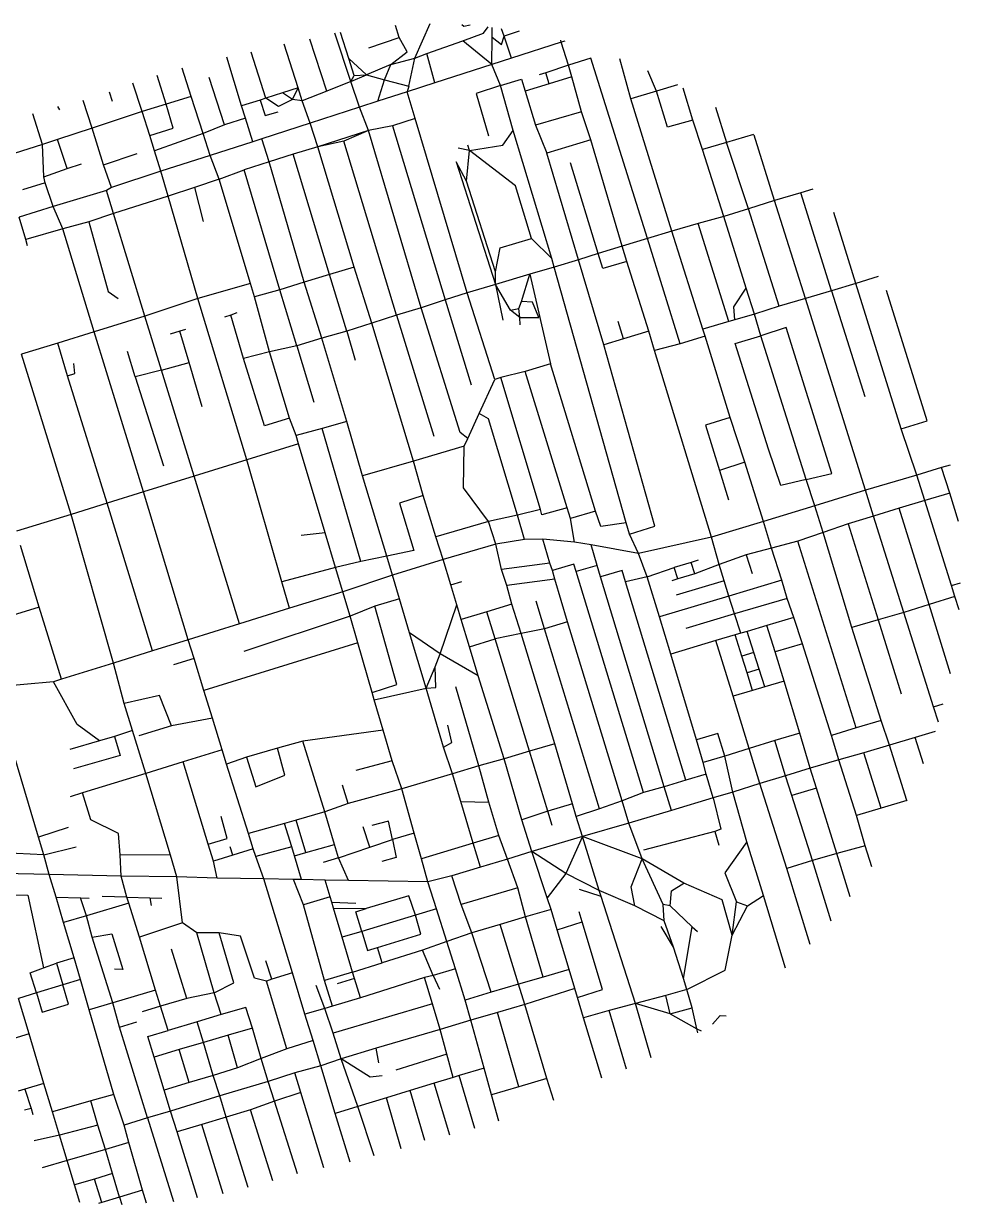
# Model space of a CAD drawing. Header units: metres. Extents: x 625672 to 628382, y 4833517 to 4835790.
# Drawn here: x 626578 to 628382, y 4833517 to 4835790 of the extents above; entities that cross this region are included whole.
import ezdxf

# ---------------------------------------------------------------- set-up
doc = ezdxf.new("R2010")
doc.units = ezdxf.units.M

msp = doc.modelspace()

# ---------------------------------------------------------------- linework, layer by layer
at = {"layer": 'ROADS'}
for points in [[(627331.5, 4835723.2), (627360.8, 4835789.7)], [(627208.4, 4835678.4), (627177.1, 4835771.1)], [(627204, 4835722.7), (627188, 4835772.7)], [(627301.4, 4835763), (627294, 4835786)], [(627437.7, 4835786.4), (627425.5, 4835784.2), (627422, 4835787.1)], [(627423.5, 4835756.3), (627463.7, 4835771.2), (627472.7, 4835783.5)], [(627480.3, 4835763.5), (627480.2, 4835782.5)], [(627503.3, 4835765.7), (627498.5, 4835779.8)], [(627532.3, 4835775), (627503.3, 4835765.7)], [(627106.5, 4835666), (627079.7, 4835750.3)], [(627161.8, 4835659.6), (627129.4, 4835760)], [(627242.8, 4835742.9), (627301.4, 4835763)], [(627285.5, 4835710.8), (627316.8, 4835735.4), (627301.4, 4835763)], [(627354.7, 4835732.1), (627423.5, 4835756.3)], [(627479.4, 4835710.9), (627423.5, 4835756.3)], [(627479.4, 4835710.9), (627480.3, 4835763.5)], [(627480.3, 4835763.5), (627498.5, 4835749.7), (627503.3, 4835765.7)], [(627517.2, 4835723.5), (627503.3, 4835765.7)], [(627613.2, 4835753.9), (627517.2, 4835723.5)], [(627613.2, 4835753.9), (627612.5, 4835757.9)], [(627620.1, 4835756), (627613.2, 4835753.9)], [(627627, 4835709.6), (627613.2, 4835753.9)], [(626997.5, 4835631.2), (626969.6, 4835725.4)], [(627044.8, 4835646.4), (627016.5, 4835735)], [(627214.3, 4835689.8), (627204, 4835722.7)], [(627238.5, 4835690.9), (627204, 4835722.7)], [(627285.5, 4835710.8), (627331.5, 4835723.2)], [(627319.9, 4835669.1), (627331.5, 4835723.2)], [(627331.5, 4835723.2), (627354.7, 4835732.1)], [(627370.2, 4835675.6), (627354.7, 4835732.1)], [(627517.2, 4835723.5), (627479.4, 4835710.9)], [(627779.1, 4835376.3), (627670, 4835723), (627627, 4835709.6)], [(627747.2, 4835645), (627726.2, 4835722)], [(626900.7, 4835649.3), (626883.2, 4835704)], [(627285.5, 4835710.8), (627238.5, 4835690.9)], [(627272.8, 4835681.8), (627285.5, 4835710.8)], [(627479.4, 4835710.9), (627370.2, 4835675.6)], [(627496.4, 4835670.4), (627479.4, 4835710.9)], [(627627, 4835709.6), (627583.7, 4835695)], [(627633.8, 4835687.2), (627627, 4835709.6)], [(627796.4, 4835659.7), (627779.9, 4835699.1)], [(626852.8, 4835634.9), (626835.1, 4835689.7)], [(626965, 4835594.9), (626935.7, 4835686.1)], [(627208.4, 4835678.4), (627161.8, 4835659.6)], [(627208.4, 4835678.4), (627238.5, 4835690.9)], [(627208.4, 4835678.4), (627214.3, 4835689.8)], [(627225.1, 4835629.2), (627208.4, 4835678.4)], [(627214.3, 4835689.8), (627238.5, 4835690.9)], [(627238.5, 4835690.9), (627272.8, 4835681.8)], [(627260, 4835640.3), (627272.8, 4835681.8)], [(627272.8, 4835681.8), (627319.9, 4835669.1)], [(627496.4, 4835670.4), (627536.9, 4835682.9), (627543.9, 4835659.6)], [(627583.7, 4835695), (627570.5, 4835690.9)], [(627590.3, 4835673.8), (627583.7, 4835695)], [(627633.8, 4835687.2), (627590.3, 4835673.8)], [(627652.2, 4835619.8), (627633.8, 4835687.2)], [(626743.1, 4835658.6), (626748.9, 4835640.3)], [(626806.2, 4835620.3), (626788.2, 4835675.1)], [(627076.7, 4835656.4), (627044.8, 4835646.4)], [(627106.5, 4835666), (627076.7, 4835656.4)], [(627095.9, 4835643.7), (627076.7, 4835656.4)], [(627095.9, 4835643.7), (627106.5, 4835666)], [(627114.5, 4835641.1), (627106.5, 4835666)], [(627161.8, 4835659.6), (627114.5, 4835641.1)], [(627316.9, 4835658.4), (627260, 4835640.3)], [(627370.2, 4835675.6), (627316.9, 4835658.4)], [(627319.9, 4835669.1), (627316.9, 4835658.4)], [(627332.2, 4835607.4), (627316.9, 4835658.4)], [(627496.4, 4835670.4), (627449.2, 4835654.9), (627473, 4835574)], [(627520.4, 4835583.7), (627496.4, 4835670.4)], [(627590.3, 4835673.8), (627543.9, 4835659.6)], [(627543.9, 4835659.6), (627563.6, 4835594.2)], [(627796.4, 4835659.7), (627747.2, 4835645)], [(627837.1, 4835672), (627796.4, 4835659.7)], [(627866.7, 4835604.2), (627817.6, 4835590.6), (627796.4, 4835659.7)], [(627866.7, 4835604.2), (627848.3, 4835665.4)], [(626710.5, 4835588.6), (626693, 4835641.8)], [(626852.8, 4835634.9), (626806.2, 4835620.3)], [(626821.1, 4835574.1), (626866.3, 4835588.6), (626852.8, 4835634.9)], [(626900.7, 4835649.3), (626852.8, 4835634.9)], [(626923.8, 4835578.3), (626900.7, 4835649.3)], [(627033.7, 4835642.6), (626997.5, 4835631.2)], [(627005.1, 4835607.5), (626997.5, 4835631.2)], [(627044.8, 4835646.4), (627033.7, 4835642.6)], [(627033.7, 4835642.6), (627043.3, 4835613), (627068.2, 4835619.9)], [(627095.9, 4835643.7), (627069.1, 4835630.5), (627044.8, 4835646.4)], [(627114.5, 4835641.1), (627095.9, 4835643.7)], [(627129.6, 4835598.1), (627114.5, 4835641.1)], [(627260, 4835640.3), (627225.1, 4835629.2)], [(627825.9, 4835390.4), (627747.2, 4835645)], [(626614.6, 4835557.3), (626596, 4835615.8)], [(626648.1, 4835623.7), (626644.4, 4835630.2)], [(626806.2, 4835620.3), (626710.5, 4835588.6)], [(626821.1, 4835574.1), (626806.2, 4835620.3)], [(627225.1, 4835629.2), (627129.6, 4835598.1)], [(627242.1, 4835583.7), (627225.1, 4835629.2)], [(627652.2, 4835619.8), (627563.6, 4835594.2)], [(627670.2, 4835565.9), (627652.2, 4835619.8)], [(627910.1, 4835628.7), (627931.3, 4835560.8)], [(626710.5, 4835588.6), (626643.3, 4835566.9)], [(626731.7, 4835518.2), (626710.5, 4835588.6)], [(626965, 4835594.9), (626923.8, 4835578.3)], [(627005.1, 4835607.5), (626965, 4835594.9)], [(627019.5, 4835562.3), (627005.1, 4835607.5)], [(627129.6, 4835598.1), (627036.9, 4835567.7)], [(627144.7, 4835552.7), (627129.6, 4835598.1)], [(627288.4, 4835592.8), (627242.1, 4835583.7)], [(627332.2, 4835607.4), (627288.4, 4835592.8)], [(627288.4, 4835592.8), (627389.8, 4835257.8)], [(627432.2, 4835271.5), (627332.2, 4835607.4)], [(627563.6, 4835594.2), (627585.6, 4835540.3)], [(627885.2, 4835547.5), (627866.7, 4835604.2)], [(626643.3, 4835566.9), (626614.6, 4835557.3)], [(626661.9, 4835510.7), (626643.3, 4835566.9)], [(626830.5, 4835544.8), (626821.1, 4835574.1)], [(626923.8, 4835578.3), (626830.5, 4835544.8)], [(626937.4, 4835535.9), (626923.8, 4835578.3)], [(627019.5, 4835562.3), (626937.4, 4835535.9)], [(627036.9, 4835567.7), (627019.5, 4835562.3)], [(627050.8, 4835523.6), (627036.9, 4835567.7)], [(627242.1, 4835583.7), (627144.7, 4835552.7)], [(627194.8, 4835563.7), (627144.7, 4835552.7)], [(627242.1, 4835583.7), (627194.8, 4835563.7)], [(627296.2, 4835228.6), (627194.8, 4835563.7)], [(627343.8, 4835242.8), (627242.1, 4835583.7)], [(627436.9, 4835545.4), (627500.7, 4835555.7), (627520.4, 4835583.7)], [(627594.9, 4835337.6), (627520.4, 4835583.7)], [(627670.2, 4835565.9), (627585.6, 4835540.3)], [(627730.5, 4835361.7), (627670.2, 4835565.9)], [(627983.2, 4835576.2), (627931.3, 4835560.8)], [(628023.9, 4835449.1), (627984.5, 4835575.2)], [(626614.6, 4835557.3), (626518.7, 4835526.9)], [(626616.9, 4835494.8), (626614.6, 4835557.3)], [(626731.7, 4835518.2), (626797, 4835539.9)], [(626842.7, 4835505.5), (626830.5, 4835544.8)], [(627144.7, 4835552.7), (627097, 4835538.5)], [(627214.4, 4835321.2), (627144.7, 4835552.7)], [(627436.9, 4835545.4), (627415.1, 4835550.2)], [(627430.7, 4835486.8), (627436.9, 4835545.4)], [(627436.9, 4835545.4), (627433.7, 4835555.9)], [(627555.8, 4835376.1), (627525.4, 4835477.5), (627436.9, 4835545.4)], [(627646.7, 4835335.1), (627585.6, 4835540.3)], [(627931.3, 4835560.8), (627885.2, 4835547.5)], [(627926, 4835418.4), (627885.2, 4835547.5)], [(627973.6, 4835433), (627931.3, 4835560.8)], [(626661.9, 4835510.7), (626689.8, 4835519.6)], [(626747.4, 4835474), (626731.7, 4835518.2)], [(626937.4, 4835535.9), (626842.7, 4835505.5)], [(626954.8, 4835490.6), (626937.4, 4835535.9)], [(627050.8, 4835523.6), (627002.6, 4835508.2)], [(627097, 4835538.5), (627050.8, 4835523.6)], [(627118.1, 4835291.8), (627050.8, 4835523.6)], [(627167.3, 4835307.1), (627097, 4835538.5)], [(627430.7, 4835486.8), (627410.9, 4835523.8), (627486.5, 4835287.5)], [(627684.4, 4835347.3), (627631.1, 4835521.9)], [(626616.9, 4835494.8), (626661.9, 4835510.7)], [(626619.7, 4835483.2), (626616.9, 4835494.8)], [(626842.7, 4835505.5), (626747.4, 4835474)], [(626856.2, 4835457.6), (626842.7, 4835505.5)], [(626954.8, 4835490.6), (627002.6, 4835508.2)], [(627071.2, 4835277.4), (627002.6, 4835508.2)], [(626619.7, 4835483.2), (626576.2, 4835470)], [(626635.3, 4835437.8), (626619.7, 4835483.2)], [(626747.4, 4835474), (626737.9, 4835468.6)], [(626907.2, 4835474.2), (626856.2, 4835457.6)], [(626954.8, 4835490.6), (626907.2, 4835474.2)], [(626907.2, 4835474.2), (626923.7, 4835409)], [(627014.9, 4835289.5), (626954.8, 4835490.6)], [(627486.5, 4835311.8), (627430.7, 4835486.8)], [(626737.9, 4835468.6), (626635.3, 4835437.8)], [(626751.2, 4835424.1), (626737.9, 4835468.6)], [(626856.2, 4835457.6), (626751.2, 4835424.1)], [(626913.6, 4835260.4), (626856.2, 4835457.6)], [(628023.9, 4835449.1), (627973.6, 4835433)], [(628074.5, 4835463.9), (628023.9, 4835449.1)], [(628083.3, 4835260.5), (628023.9, 4835449.1)], [(628097.4, 4835470.8), (628074.5, 4835463.9)], [(628133.8, 4835275.7), (628074.5, 4835463.9)], [(626635.3, 4835437.8), (626569.5, 4835417.3)], [(626653.5, 4835394.8), (626635.3, 4835437.8)], [(627973.6, 4835433), (627926, 4835418.4)], [(628032.9, 4835246.2), (627973.6, 4835433)], [(628180.6, 4835289.7), (628138.1, 4835426.1)], [(626582.6, 4835374.4), (626569.5, 4835417.3)], [(626704, 4835408.4), (626653.5, 4835394.8)], [(626751.2, 4835424.1), (626704, 4835408.4)], [(626704, 4835408.4), (626740.8, 4835274.1), (626760.1, 4835260.5)], [(626811.3, 4835226.5), (626751.2, 4835424.1)], [(627876.7, 4835404.8), (627825.9, 4835390.4)], [(627926, 4835418.4), (627876.7, 4835404.8)], [(627935.8, 4835216.3), (627876.7, 4835404.8)], [(627969.3, 4835280.3), (627926, 4835418.4)], [(626653.5, 4835394.8), (626582.6, 4835374.4)], [(626714.2, 4835196.7), (626653.5, 4835394.8)], [(627825.9, 4835390.4), (627779.1, 4835376.3)], [(627886, 4835201.6), (627825.9, 4835390.4)], [(626586, 4835361.8), (626582.6, 4835374.4)], [(627486.5, 4835311.8), (627495.7, 4835358.5), (627555.8, 4835376.1)], [(627594.9, 4835337.6), (627555.8, 4835376.1)], [(627730.5, 4835361.7), (627684.4, 4835347.3)], [(627779.1, 4835376.3), (627730.5, 4835361.7)], [(627739.6, 4835331.8), (627730.5, 4835361.7)], [(627842, 4835173.5), (627779.1, 4835376.3)], [(627599.9, 4835321.1), (627594.9, 4835337.6)], [(627646.7, 4835335.1), (627599.9, 4835321.1)], [(627684.4, 4835347.3), (627646.7, 4835335.1)], [(627695.4, 4835171.7), (627646.7, 4835335.1)], [(627739.6, 4835331.8), (627693.5, 4835318.1), (627684.4, 4835347.3)], [(627214.4, 4835321.2), (627167.3, 4835307.1)], [(627248.4, 4835213.2), (627214.4, 4835321.2)], [(627599.9, 4835321.1), (627553.1, 4835307.2)], [(627738.2, 4834829.1), (627599.9, 4835321.1)], [(627782, 4835197.9), (627739.6, 4835331.8)], [(627118.1, 4835291.8), (627071.2, 4835277.4)], [(627167.3, 4835307.1), (627118.1, 4835291.8)], [(627152.2, 4835184.1), (627118.1, 4835291.8)], [(627200.5, 4835198), (627167.3, 4835307.1)], [(627486.5, 4835287.5), (627486.5, 4835311.8)], [(627553.1, 4835307.2), (627486.5, 4835287.5)], [(627537, 4835254.7), (627553.1, 4835307.2)], [(627553.1, 4835307.2), (627592.5, 4835135.2)], [(628180.6, 4835289.7), (628133.8, 4835275.7)], [(628223.7, 4835302.9), (628180.6, 4835289.7)], [(628267.9, 4835009.9), (628180.6, 4835289.7)], [(627014.9, 4835289.5), (626913.6, 4835260.4)], [(627022.5, 4835264.1), (627014.9, 4835289.5)], [(627071.2, 4835277.4), (627022.5, 4835264.1)], [(627104.1, 4835169.7), (627071.2, 4835277.4)], [(627432.2, 4835271.5), (627389.8, 4835257.8)], [(627486.5, 4835287.5), (627432.2, 4835271.5)], [(627485.2, 4835104.8), (627432.2, 4835271.5)], [(627486.5, 4835287.5), (627501.1, 4835218.8)], [(627515.6, 4835238.4), (627486.5, 4835287.5)], [(627947.6, 4835219.8), (627945.7, 4835244.9), (627969.3, 4835280.3)], [(627985, 4835230.5), (627969.3, 4835280.3)], [(628133.8, 4835275.7), (628083.3, 4835260.5)], [(628133.8, 4835275.7), (628197.5, 4835072)], [(628267.9, 4835009.9), (628318, 4835025.5), (628239.7, 4835276.3)], [(626913.6, 4835260.4), (626811.3, 4835226.5)], [(627007.9, 4834949.9), (626913.6, 4835260.4)], [(627051.6, 4835157.8), (627022.5, 4835264.1)], [(627389.8, 4835257.8), (627343.8, 4835242.8)], [(627389.8, 4835257.8), (627439.6, 4835094.4)], [(627531.7, 4835241.2), (627537, 4835254.7)], [(627533.3, 4835223.9), (627570, 4835224.4), (627558.2, 4835253.8), (627537, 4835254.7)], [(628032.9, 4835246.2), (627985, 4835230.5)], [(628083.3, 4835260.5), (628032.9, 4835246.2)], [(628198.8, 4834891.5), (628083.3, 4835260.5)], [(626811.3, 4835226.5), (626714.2, 4835196.7)], [(626843.8, 4835122.6), (626811.3, 4835226.5)], [(626977, 4835228.5), (626964.7, 4835224.8)], [(626989, 4835233), (626977, 4835228.5)], [(627001.6, 4835145.2), (626977, 4835228.5)], [(627296.2, 4835228.6), (627248.4, 4835213.2)], [(627343.8, 4835242.8), (627296.2, 4835228.6)], [(627296.2, 4835228.6), (627368, 4834995.7)], [(627433.3, 4834991.4), (627418.5, 4835002.6), (627343.8, 4835242.8)], [(627515.6, 4835238.4), (627531.7, 4835241.2)], [(627533.3, 4835223.9), (627515.6, 4835238.4)], [(627533.3, 4835223.9), (627531.7, 4835241.2)], [(627533.9, 4835209.9), (627533.3, 4835223.9)], [(627985, 4835230.5), (627947.6, 4835219.8)], [(627997.6, 4835188.6), (627985, 4835230.5)], [(626889.9, 4835201.3), (626879.2, 4835197.7)], [(627248.4, 4835213.2), (627200.5, 4835198)], [(627328.8, 4834947.7), (627248.4, 4835213.2)], [(627733.1, 4835183.1), (627722.9, 4835216.2)], [(627935.8, 4835216.3), (627886, 4835201.6)], [(627890.1, 4835187.9), (627886, 4835201.6)], [(627947.6, 4835219.8), (627935.8, 4835216.3)], [(628085, 4834912.5), (628134.3, 4834923.6), (628046, 4835205.1), (627997.6, 4835188.6)], [(626714.2, 4835196.7), (626644, 4835174.6)], [(626808.9, 4834888.5), (626714.2, 4835196.7)], [(626879.2, 4835197.7), (626860.3, 4835192)], [(626896.7, 4835137.3), (626879.2, 4835197.7)], [(627152.2, 4835184.1), (627104.1, 4835169.7)], [(627200.5, 4835198), (627152.2, 4835184.1)], [(627200.6, 4835023.7), (627152.2, 4835184.1)], [(627200.5, 4835198), (627216.4, 4835141.7)], [(627733.1, 4835183.1), (627695.4, 4835171.7)], [(627782, 4835197.9), (627733.1, 4835183.1)], [(627793.1, 4835160.6), (627782, 4835197.9)], [(627890.1, 4835187.9), (627842, 4835173.5)], [(627938.5, 4835031.4), (627890.1, 4835187.9)], [(628085, 4834912.5), (628036.1, 4834901.1), (628012.2, 4834970.5), (627948.2, 4835174.1), (627997.6, 4835188.6)], [(628085, 4834912.5), (627997.6, 4835188.6)], [(626644, 4835174.6), (626574.3, 4835153.6)], [(626669.5, 4834844.7), (626574.3, 4835153.6)], [(626662.8, 4835111.9), (626644, 4835174.6)], [(626793.2, 4835109.8), (626778.1, 4835158.7)], [(627051.6, 4835157.8), (627001.6, 4835145.2)], [(627104.1, 4835169.7), (627051.6, 4835157.8)], [(627089.9, 4835030.6), (627051.6, 4835157.8)], [(627104.1, 4835169.7), (627136.8, 4835060.9)], [(627744.7, 4834807.4), (627793.7, 4834822.4), (627695.4, 4835171.7)], [(627842, 4835173.5), (627793.1, 4835160.6)], [(627902.4, 4834801.4), (627793.1, 4835160.6)], [(626662.8, 4835111.9), (626677.1, 4835116.6), (626674.8, 4835135.4)], [(626843.8, 4835122.6), (626896.7, 4835137.3)], [(626922.2, 4835052.1), (626896.7, 4835137.3)], [(627089.9, 4835030.6), (627042, 4835015.4), (627001.6, 4835145.2)], [(627592.5, 4835135.2), (627543.7, 4835120)], [(627679.2, 4834851.1), (627592.5, 4835135.2)], [(626739, 4834866.8), (626662.8, 4835111.9)], [(626843.8, 4835122.6), (626793.2, 4835109.8)], [(626793.2, 4835109.8), (626847.4, 4834938.9)], [(626906.4, 4834918.7), (626843.8, 4835122.6)], [(627496.9, 4835108.8), (627485.2, 4835104.8)], [(627543.7, 4835120), (627496.9, 4835108.8)], [(627573.1, 4834854.5), (627496.9, 4835108.8)], [(627624.6, 4834857.7), (627543.7, 4835120)], [(627455, 4835039.4), (627485.2, 4835104.8)], [(627102.8, 4834997), (627089.9, 4835030.6)], [(627200.6, 4835023.7), (627153.3, 4835010.6)], [(627230.9, 4834919.5), (627200.6, 4835023.7)], [(627433.3, 4834991.4), (627455, 4835039.4)], [(627529.1, 4834843.4), (627473.5, 4835029), (627455, 4835039.4)], [(627938.5, 4835031.4), (627891.3, 4835016.8), (627918.2, 4834929.9)], [(627966.9, 4834945.5), (627938.5, 4835031.4)], [(627153.3, 4835010.6), (627102.8, 4834997)], [(627107.4, 4834980.8), (627102.8, 4834997)], [(627227.4, 4834754.6), (627153.3, 4835010.6)], [(628297.7, 4834920.7), (628267.9, 4835009.9)], [(627107.4, 4834980.8), (627007.9, 4834949.9)], [(627158.6, 4834809.5), (627107.4, 4834980.8)], [(627426.4, 4834976.2), (627328.8, 4834947.7)], [(627473.5, 4834831.5), (627424.9, 4834896), (627426.4, 4834976.2)], [(627426.4, 4834976.2), (627433.3, 4834991.4)], [(627007.9, 4834949.9), (626906.4, 4834918.7)], [(627075.2, 4834715.3), (627007.9, 4834949.9)], [(627328.8, 4834947.7), (627230.9, 4834919.5)], [(627347.6, 4834881.6), (627328.8, 4834947.7)], [(627966.9, 4834945.5), (627918.2, 4834929.9)], [(627918.2, 4834929.9), (627935.4, 4834873.1)], [(628002.9, 4834831.5), (627966.9, 4834945.5)], [(628345.6, 4834935.2), (628297.7, 4834920.7)], [(628361.7, 4834940), (628345.6, 4834935.2)], [(628361.2, 4834885.9), (628345.6, 4834935.2)], [(626906.4, 4834918.7), (626808.9, 4834888.5)], [(626993.7, 4834634.6), (626906.4, 4834918.7)], [(627277.2, 4834765), (627230.9, 4834919.5)], [(628101.5, 4834861.4), (628085, 4834912.5)], [(628297.7, 4834920.7), (628198.8, 4834891.5)], [(628313, 4834871.9), (628297.7, 4834920.7)], [(626808.9, 4834888.5), (626739, 4834866.8)], [(626895.3, 4834603.6), (626808.9, 4834888.5)], [(627347.6, 4834881.6), (627302.1, 4834866.6), (627329.2, 4834775.5), (627277.2, 4834765)], [(627372.1, 4834802.3), (627347.6, 4834881.6)], [(628198.8, 4834891.5), (628101.5, 4834861.4)], [(628214.4, 4834841.7), (628198.8, 4834891.5)], [(628361.2, 4834885.9), (628313, 4834871.9)], [(628378.1, 4834831.7), (628361.2, 4834885.9)], [(626739, 4834866.8), (626669.5, 4834844.7)], [(626826.4, 4834582.3), (626739, 4834866.8)], [(628101.5, 4834861.4), (628002.9, 4834831.5)], [(628117.5, 4834810.5), (628101.5, 4834861.4)], [(628313, 4834871.9), (628263.8, 4834856.9)], [(628364.5, 4834708.6), (628313, 4834871.9)], [(626669.5, 4834844.7), (626564.5, 4834812.9)], [(626751.2, 4834559.1), (626669.5, 4834844.7)], [(627529.1, 4834843.4), (627473.5, 4834831.5)], [(627573.1, 4834854.5), (627529.1, 4834843.4)], [(627542.5, 4834796.6), (627529.1, 4834843.4)], [(627624.6, 4834857.7), (627575.6, 4834844.4), (627573.1, 4834854.5)], [(627631, 4834837.1), (627624.6, 4834857.7)], [(627679.2, 4834851.1), (627631, 4834837.1)], [(627638.6, 4834791.7), (627631, 4834837.1)], [(627738.2, 4834829.1), (627689.4, 4834821.7), (627679.2, 4834851.1)], [(628214.4, 4834841.7), (628165.6, 4834827.2)], [(628263.8, 4834856.9), (628214.4, 4834841.7)], [(628272.5, 4834656.3), (628214.4, 4834841.7)], [(628321.8, 4834671.6), (628263.8, 4834856.9)], [(627473.5, 4834831.5), (627372.1, 4834802.3)], [(627487.1, 4834787.6), (627473.5, 4834831.5)], [(627744.7, 4834807.4), (627738.2, 4834829.1)], [(628002.9, 4834831.5), (627902.4, 4834801.4)], [(628018.2, 4834780), (628002.9, 4834831.5)], [(628165.6, 4834827.2), (628117.5, 4834810.5)], [(628165.6, 4834827.2), (628223.6, 4834642)], [(627158.6, 4834809.5), (627112.7, 4834804.4)], [(627178.5, 4834743.1), (627158.6, 4834809.5)], [(627385.7, 4834758.1), (627372.1, 4834802.3)], [(627542.5, 4834796.6), (627487.1, 4834787.6)], [(627577.8, 4834797.8), (627542.5, 4834796.6)], [(627591.6, 4834751.6), (627577.8, 4834797.8)], [(627638.6, 4834791.7), (627577.8, 4834797.8)], [(627670.8, 4834786.3), (627638.6, 4834791.7)], [(627761.8, 4834769.9), (627744.7, 4834807.4)], [(627902.4, 4834801.4), (627761.8, 4834769.9)], [(627917.5, 4834748.5), (627902.4, 4834801.4)], [(628068.7, 4834793.8), (628018.2, 4834780)], [(628117.5, 4834810.5), (628068.7, 4834793.8)], [(628181.1, 4834434.1), (628068.7, 4834793.8)], [(628173, 4834627.2), (628117.5, 4834810.5)], [(626608.1, 4834666.5), (626572.4, 4834785.2)], [(627487.1, 4834787.6), (627385.7, 4834758.1)], [(627498.3, 4834739.1), (627487.1, 4834787.6)], [(627682.5, 4834746.9), (627670.8, 4834786.3)], [(627761.8, 4834769.9), (627670.8, 4834786.3)], [(627778.4, 4834724.8), (627761.8, 4834769.9)], [(627969.3, 4834767.5), (627917.5, 4834748.5)], [(628018.2, 4834780), (627969.3, 4834767.5)], [(627969.3, 4834767.5), (627980.7, 4834731.2)], [(628037.7, 4834718.8), (628018.2, 4834780)], [(627227.4, 4834754.6), (627178.5, 4834743.1)], [(627277.2, 4834765), (627227.4, 4834754.6)], [(627288.3, 4834728), (627277.2, 4834765)], [(627385.7, 4834758.1), (627288.3, 4834728)], [(627400.4, 4834709.5), (627385.7, 4834758.1)], [(627591.6, 4834751.6), (627498.3, 4834739.1)], [(627596.2, 4834737.3), (627591.6, 4834751.6)], [(627641.8, 4834735), (627637.3, 4834749.3), (627596.2, 4834737.3)], [(627682.5, 4834746.9), (627641.8, 4834735)], [(627688.8, 4834725.3), (627682.5, 4834746.9)], [(627863.1, 4834752.7), (627830.7, 4834743)], [(627876.7, 4834757), (627863.1, 4834752.7)], [(627870.2, 4834730.8), (627863.1, 4834752.7)], [(627917.5, 4834748.5), (627870.2, 4834730.8)], [(627927.1, 4834717.6), (627917.5, 4834748.5)], [(627178.5, 4834743.1), (627075.2, 4834715.3)], [(627192.8, 4834696.4), (627178.5, 4834743.1)], [(627288.3, 4834728), (627192.8, 4834696.4)], [(627301.7, 4834682.8), (627288.3, 4834728)], [(627508.3, 4834708.5), (627498.3, 4834739.1)], [(627600.9, 4834720.4), (627596.2, 4834737.3)], [(627771.7, 4834309.7), (627641.8, 4834735)], [(627736.8, 4834715.6), (627730.3, 4834737.3), (627688.8, 4834725.3)], [(627811.7, 4834320.6), (627688.8, 4834725.3)], [(627778.4, 4834724.8), (627736.8, 4834715.6)], [(627778.4, 4834724.8), (627830.7, 4834743)], [(627802.2, 4834647.8), (627778.4, 4834724.8)], [(627837.4, 4834721.3), (627830.7, 4834743)], [(627870.2, 4834730.8), (627837.4, 4834721.3)], [(627090.1, 4834664.9), (627075.2, 4834715.3)], [(627400.4, 4834709.5), (627421.6, 4834715.8)], [(627412.1, 4834671), (627400.4, 4834709.5)], [(627600.9, 4834720.4), (627508.3, 4834708.5)], [(627518.1, 4834672.2), (627508.3, 4834708.5)], [(627625.5, 4834638.3), (627600.9, 4834720.4)], [(627853.4, 4834334), (627736.8, 4834715.6)], [(627837.4, 4834721.3), (627826.3, 4834717.6)], [(627927.1, 4834717.6), (627834.5, 4834689.9)], [(627936, 4834687.7), (627927.1, 4834717.6)], [(628037.7, 4834718.8), (627936, 4834687.7)], [(628048.3, 4834683.5), (628037.7, 4834718.8)], [(628364.5, 4834708.6), (628381.7, 4834713.5)], [(628371.1, 4834687.1), (628364.5, 4834708.6)], [(627192.8, 4834696.4), (627090.1, 4834664.9)], [(627206.7, 4834649.3), (627192.8, 4834696.4)], [(627301.7, 4834682.8), (627254.5, 4834668.3)], [(627321.3, 4834617.4), (627301.7, 4834682.8)], [(627580.8, 4834625.2), (627565, 4834678)], [(627936, 4834687.7), (627802.2, 4834647.8)], [(627947.1, 4834653.5), (627936, 4834687.7)], [(628048.3, 4834683.5), (627947.1, 4834653.5)], [(628060.9, 4834646.7), (628048.3, 4834683.5)], [(628371.1, 4834687.1), (628321.8, 4834671.6)], [(628379.2, 4834661.7), (628371.1, 4834687.1)], [(626608.1, 4834666.5), (626486.8, 4834629.6)], [(626651.4, 4834528), (626608.1, 4834666.5)], [(627090.1, 4834664.9), (626993.7, 4834634.6)], [(627254.5, 4834668.3), (627206.7, 4834649.3)], [(627249.2, 4834502.2), (627297, 4834517.7), (627254.5, 4834668.3)], [(627380, 4834577), (627412.1, 4834671)], [(627420.6, 4834642.9), (627412.1, 4834671)], [(627470, 4834657.8), (627420.6, 4834642.9)], [(627518.1, 4834672.2), (627470, 4834657.8)], [(627486, 4834605.6), (627470, 4834657.8)], [(627536.3, 4834616.1), (627518.1, 4834672.2)], [(627947.1, 4834653.5), (627853.2, 4834625.6)], [(627958.7, 4834616.6), (627947.1, 4834653.5)], [(628272.5, 4834656.3), (628223.6, 4834642)], [(628321.8, 4834671.6), (628272.5, 4834656.3)], [(628329.8, 4834474.9), (628272.5, 4834656.3)], [(628362.8, 4834538.2), (628321.8, 4834671.6)], [(626993.7, 4834634.6), (626895.3, 4834603.6)], [(627206.7, 4834649.3), (627001.9, 4834581.1)], [(627221.9, 4834597.9), (627206.7, 4834649.3)], [(627436.6, 4834590), (627420.6, 4834642.9)], [(627625.5, 4834638.3), (627580.8, 4834625.2)], [(627730.6, 4834294.1), (627625.5, 4834638.3)], [(627824.1, 4834576), (627802.2, 4834647.8)], [(628009.3, 4834631.5), (627971.4, 4834620.1)], [(628060.9, 4834646.7), (628009.3, 4834631.5)], [(628025.3, 4834580.5), (628009.3, 4834631.5)], [(628077.6, 4834596.1), (628060.9, 4834646.7)], [(628223.6, 4834642), (628173, 4834627.2)], [(628223.6, 4834642), (628267.6, 4834500.1)], [(627380, 4834577), (627321.3, 4834617.4)], [(627352.9, 4834510.9), (627321.3, 4834617.4)], [(627536.3, 4834616.1), (627486, 4834605.6)], [(627580.8, 4834625.2), (627536.3, 4834616.1)], [(627600.8, 4834403.8), (627536.3, 4834616.1)], [(627687.1, 4834278.2), (627580.8, 4834625.2)], [(627948.2, 4834613.5), (627910.9, 4834602.7)], [(627958.7, 4834616.6), (627948.2, 4834613.5)], [(627961.2, 4834572.3), (627948.2, 4834613.5)], [(627971.4, 4834620.1), (627958.7, 4834616.6)], [(627984.3, 4834579.4), (627971.4, 4834620.1)], [(628229, 4834448.5), (628173, 4834627.2)], [(626895.3, 4834603.6), (626826.4, 4834582.3)], [(626906.7, 4834567.8), (626895.3, 4834603.6)], [(627221.9, 4834597.9), (626925.4, 4834506.2)], [(627249.2, 4834502.2), (627221.9, 4834597.9)], [(627436.6, 4834590), (627486, 4834605.6)], [(627453.5, 4834534.3), (627436.6, 4834590)], [(627552.3, 4834389.5), (627486, 4834605.6)], [(627910.9, 4834602.7), (627824.1, 4834576)], [(627944.2, 4834495.2), (627910.9, 4834602.7)], [(628077.6, 4834596.1), (628025.3, 4834580.5)], [(628133.3, 4834419.5), (628077.6, 4834596.1)], [(626826.4, 4834582.3), (626751.2, 4834559.1)], [(626906.7, 4834567.8), (626866.7, 4834555.9)], [(626925.4, 4834506.2), (626906.7, 4834567.8)], [(627370.3, 4834551.9), (627380, 4834577)], [(627453.5, 4834534.3), (627380, 4834577)], [(627873.5, 4834411.5), (627824.1, 4834576)], [(627984.3, 4834579.4), (627961.2, 4834572.3)], [(627971.2, 4834540.2), (627961.2, 4834572.3)], [(627994.3, 4834547.2), (627984.3, 4834579.4)], [(628042.2, 4834524.3), (628025.3, 4834580.5)], [(626751.2, 4834559.1), (626651.4, 4834528)], [(626772.1, 4834481.1), (626751.2, 4834559.1)], [(627352.9, 4834510.9), (627371.7, 4834512.2), (627370.3, 4834551.9)], [(627352.9, 4834510.9), (627370.3, 4834551.9)], [(627994.3, 4834547.2), (627971.2, 4834540.2)], [(627981.4, 4834506.3), (627971.2, 4834540.2)], [(628005.1, 4834513.4), (627994.3, 4834547.2)], [(626635.6, 4834522.7), (626520.7, 4834512.8)], [(626651.4, 4834528), (626635.6, 4834522.7)], [(626724.2, 4834409.4), (626681, 4834440.7), (626635.6, 4834522.7)], [(627503.2, 4834375), (627453.5, 4834534.3)], [(628042.2, 4834524.3), (628005.1, 4834513.4)], [(628072.9, 4834424.4), (628042.2, 4834524.3)], [(626863.2, 4834438.3), (626839.9, 4834496.8), (626772.1, 4834481.1)], [(626941.6, 4834453.2), (626925.4, 4834506.2)], [(627253.3, 4834488), (627249.2, 4834502.2)], [(627253.3, 4834488), (627352.9, 4834510.9)], [(627386.4, 4834397.5), (627352.9, 4834510.9)], [(627454.3, 4834361), (627410.4, 4834513.4)], [(627981.4, 4834506.3), (627944.2, 4834495.2)], [(627975.1, 4834394.8), (627944.2, 4834495.2)], [(628005.1, 4834513.4), (627981.4, 4834506.3)], [(626606.7, 4834223.9), (626532.6, 4834472.4)], [(626787.8, 4834429.3), (626772.1, 4834481.1)], [(627270.3, 4834430), (627253.3, 4834488)], [(628329.8, 4834474.9), (628348.3, 4834480.3)], [(628339.3, 4834445.1), (628329.8, 4834474.9)], [(626941.6, 4834453.2), (626863.2, 4834438.3)], [(626960.5, 4834392.3), (626941.6, 4834453.2)], [(626787.8, 4834429.3), (626752.9, 4834417.8)], [(626813.3, 4834346.6), (626787.8, 4834429.3)], [(626863.2, 4834438.3), (626800.2, 4834418.8)], [(627270.3, 4834430), (627115.8, 4834409)], [(627288, 4834371), (627270.3, 4834430)], [(627386.4, 4834397.5), (627402.6, 4834406.3), (627394.9, 4834439.8)], [(628181.1, 4834434.1), (628133.3, 4834419.5)], [(628229, 4834448.5), (628181.1, 4834434.1)], [(628245, 4834401), (628229, 4834448.5)], [(628333, 4834427.5), (628294.5, 4834415.9)], [(626724.2, 4834409.4), (626667.5, 4834392.8)], [(626752.9, 4834417.8), (626764, 4834381.3), (626674, 4834355.3)], [(626752.9, 4834417.8), (626724.2, 4834409.4)], [(627115.8, 4834409), (627067.3, 4834395.1)], [(627158.1, 4834272.6), (627115.8, 4834409)], [(627600.8, 4834403.8), (627552.3, 4834389.5)], [(627634.9, 4834287.9), (627600.8, 4834403.8)], [(627928.3, 4834380.1), (627914.7, 4834423.4), (627873.5, 4834411.5)], [(627886.7, 4834367.4), (627873.5, 4834411.5)], [(628024.5, 4834409.8), (627975.1, 4834394.8)], [(628072.9, 4834424.4), (628024.5, 4834409.8)], [(628045, 4834342.3), (628024.5, 4834409.8)], [(628092.7, 4834356.9), (628072.9, 4834424.4)], [(628147.7, 4834372.5), (628133.3, 4834419.5)], [(628294.5, 4834415.9), (628245, 4834401)], [(628310.9, 4834365.4), (628294.5, 4834415.9)], [(626960.5, 4834392.3), (626885.6, 4834369.1)], [(626969.1, 4834364.5), (626960.5, 4834392.3)], [(627007.6, 4834378), (627025, 4834320.8), (627080.9, 4834343.5), (627067.3, 4834395.1)], [(627067.3, 4834395.1), (627007.6, 4834378)], [(627403.9, 4834345.7), (627386.4, 4834397.5)], [(627552.3, 4834389.5), (627503.2, 4834375)], [(627587.5, 4834274), (627552.3, 4834389.5)], [(627975.1, 4834394.8), (627928.3, 4834380.1)], [(627995.7, 4834327.4), (627975.1, 4834394.8)], [(628195.9, 4834386.2), (628147.7, 4834372.5)], [(628245, 4834401), (628195.9, 4834386.2)], [(628229.4, 4834279.8), (628195.9, 4834386.2)], [(628278.4, 4834294.7), (628245, 4834401)], [(626885.6, 4834369.1), (626813.3, 4834346.6)], [(626933.7, 4834210.6), (626885.6, 4834369.1)], [(627007.6, 4834378), (626969.1, 4834364.5)], [(627010.9, 4834230.8), (626969.1, 4834364.5)], [(627288, 4834371), (627217.7, 4834352.3)], [(627306.4, 4834316.9), (627288, 4834371)], [(627454.3, 4834361), (627403.9, 4834345.7)], [(627503.2, 4834375), (627454.3, 4834361)], [(627473.7, 4834291.2), (627454.3, 4834361)], [(627537.5, 4834257.3), (627503.2, 4834375)], [(627928.3, 4834380.1), (627886.7, 4834367.4)], [(627892.3, 4834345.3), (627886.7, 4834367.4)], [(627943.6, 4834310.9), (627928.3, 4834380.1)], [(628147.7, 4834372.5), (628092.7, 4834356.9)], [(628181.4, 4834265.4), (628147.7, 4834372.5)], [(626813.3, 4834346.6), (626691.4, 4834309.1)], [(626861.2, 4834189.1), (626813.3, 4834346.6)], [(627403.9, 4834345.7), (627306.4, 4834316.9)], [(627419.8, 4834292.7), (627403.9, 4834345.7)], [(627892.3, 4834345.3), (627853.4, 4834334)], [(627905.6, 4834299.5), (627892.3, 4834345.3)], [(628045, 4834342.3), (627995.7, 4834327.4)], [(628092.7, 4834356.9), (628045, 4834342.3)], [(628057.2, 4834304.3), (628045, 4834342.3)], [(628104.9, 4834318.5), (628092.7, 4834356.9)], [(627203.1, 4834288.7), (627192.4, 4834324.1)], [(627306.4, 4834316.9), (627203.1, 4834288.7)], [(627329.9, 4834231.5), (627306.4, 4834316.9)], [(627811.7, 4834320.6), (627771.7, 4834309.7)], [(627853.4, 4834334), (627811.7, 4834320.6)], [(627825.7, 4834275.6), (627811.7, 4834320.6)], [(627995.7, 4834327.4), (627943.6, 4834310.9)], [(628047.5, 4834163.5), (627995.7, 4834327.4)], [(628104.9, 4834318.5), (628057.2, 4834304.3)], [(628143.9, 4834192.6), (628104.9, 4834318.5)], [(626691.4, 4834309.1), (626667.8, 4834301.6)], [(626763.9, 4834189.8), (626761.2, 4834231.3), (626707.9, 4834257.4), (626691.4, 4834309.1)], [(627443.7, 4834212.5), (627419.8, 4834292.7)], [(627419.8, 4834292.7), (627473.7, 4834291.2)], [(627492.9, 4834227.3), (627473.7, 4834291.2)], [(627730.6, 4834294.1), (627687.1, 4834278.2)], [(627771.7, 4834309.7), (627730.6, 4834294.1)], [(627743.6, 4834251.2), (627730.6, 4834294.1)], [(627905.6, 4834299.5), (627825.7, 4834275.6)], [(627943.6, 4834310.9), (627905.6, 4834299.5)], [(627905.6, 4834299.5), (627920.4, 4834239.5), (627908.8, 4834234.8)], [(627970.3, 4834214.8), (627943.6, 4834310.9)], [(628096.8, 4834179), (628057.2, 4834304.3)], [(628278.4, 4834294.7), (628229.4, 4834279.8)], [(628279, 4834293), (628278.4, 4834294.7)], [(627158.1, 4834272.6), (627103.2, 4834256.7)], [(627203.1, 4834288.7), (627158.1, 4834272.6)], [(627176.5, 4834209.6), (627158.1, 4834272.6)], [(627587.5, 4834274), (627537.5, 4834257.3)], [(627634.9, 4834287.9), (627587.5, 4834274)], [(627596, 4834246.4), (627587.5, 4834274)], [(627642.3, 4834264), (627634.9, 4834287.9)], [(627687.1, 4834278.2), (627642.3, 4834264)], [(627825.7, 4834275.6), (627743.6, 4834251.2)], [(628229.4, 4834279.8), (628181.4, 4834265.4)], [(626933.7, 4834210.6), (626970.2, 4834221.6), (626958.5, 4834263.7)], [(627080.5, 4834250.3), (627010.9, 4834230.8)], [(627103.2, 4834256.7), (627080.5, 4834250.3)], [(627094.3, 4834205.7), (627080.5, 4834250.3)], [(627121.6, 4834194.2), (627103.2, 4834256.7)], [(627288.6, 4834219.7), (627280.6, 4834255), (627248.7, 4834246.3)], [(627556.6, 4834196.4), (627537.5, 4834257.3)], [(627654.3, 4834225.3), (627642.3, 4834264)], [(627743.6, 4834251.2), (627654.3, 4834225.3)], [(627769.3, 4834182.4), (627743.6, 4834251.2)], [(628198.5, 4834207.1), (628181.4, 4834265.4)], [(626663.7, 4834242.8), (626606.7, 4834223.9)], [(626617, 4834189.9), (626606.7, 4834223.9)], [(627020.1, 4834201.3), (627010.9, 4834230.8)], [(627244.6, 4834204.6), (627232.2, 4834243.8)], [(627329.9, 4834231.5), (627288.6, 4834219.7)], [(627343.9, 4834182.3), (627329.9, 4834231.5)], [(627492.9, 4834227.3), (627443.7, 4834212.5)], [(627509.8, 4834181.5), (627492.9, 4834227.3)], [(627654.3, 4834225.3), (627556.6, 4834196.4)], [(627654.3, 4834225.3), (627622.1, 4834153.8)], [(627686.5, 4834121.3), (627654.3, 4834225.3)], [(627769.3, 4834182.4), (627654.3, 4834225.3)], [(627908.8, 4834234.8), (627771.5, 4834199)], [(627908.8, 4834234.8), (627916.8, 4834208.4)], [(626617, 4834189.9), (626679.2, 4834205.2)], [(626943.8, 4834178.1), (626933.7, 4834210.6)], [(626980.8, 4834189.2), (626975.7, 4834205.7)], [(627020.1, 4834201.3), (626980.8, 4834189.2)], [(627025.2, 4834186.5), (627020.1, 4834201.3)], [(627094.3, 4834205.7), (627025.2, 4834186.5)], [(627099.4, 4834187.9), (627094.3, 4834205.7)], [(627121.6, 4834194.2), (627176.5, 4834209.6)], [(627184.4, 4834184.4), (627176.5, 4834209.6)], [(627184.4, 4834184.4), (627244.6, 4834204.6)], [(627244.6, 4834204.6), (627288.6, 4834219.7)], [(627288.6, 4834219.7), (627295.7, 4834185.1), (627267.6, 4834177)], [(627443.7, 4834212.5), (627343.9, 4834182.3)], [(627457.6, 4834166.3), (627443.7, 4834212.5)], [(627970.3, 4834214.8), (627927.9, 4834155.2), (627950.6, 4834099.3)], [(628002.5, 4834111.6), (627970.3, 4834214.8)], [(628198.5, 4834207.1), (628143.9, 4834192.6)], [(628210.9, 4834167.1), (628198.5, 4834207.1)], [(626617, 4834189.9), (626484.7, 4834196.6)], [(626627.4, 4834152.1), (626617, 4834189.9)], [(626861.2, 4834189.1), (626763.9, 4834189.8)], [(626765.7, 4834149.1), (626763.9, 4834189.8)], [(626873.5, 4834147.6), (626861.2, 4834189.1)], [(626980.8, 4834189.2), (626943.8, 4834178.1)], [(626950.8, 4834145.3), (626943.8, 4834178.1)], [(627040.4, 4834143.5), (627025.2, 4834186.5)], [(627099.4, 4834187.9), (627121.6, 4834194.2)], [(627113.4, 4834142.2), (627099.4, 4834187.9)], [(627184.4, 4834184.4), (627155, 4834175.3)], [(627203.8, 4834140.7), (627184.4, 4834184.4)], [(627356.5, 4834138), (627343.9, 4834182.3)], [(627509.8, 4834181.5), (627457.6, 4834166.3)], [(627556.6, 4834196.4), (627509.8, 4834181.5)], [(627529.4, 4834126.6), (627509.8, 4834181.5)], [(627586.1, 4834107.3), (627556.6, 4834196.4)], [(627622.1, 4834153.8), (627556.6, 4834196.4)], [(627755, 4834091.9), (627747.8, 4834128.6), (627769.3, 4834182.4)], [(627809.4, 4834094.3), (627769.3, 4834182.4)], [(627849.4, 4834135.5), (627769.3, 4834182.4)], [(628096.8, 4834179), (628047.5, 4834163.5)], [(628143.9, 4834192.6), (628096.8, 4834179)], [(628132.8, 4834062.5), (628096.8, 4834179)], [(628169.7, 4834109.1), (628143.9, 4834192.6)], [(626627.4, 4834152.1), (626538.4, 4834153.9)], [(627457.6, 4834166.3), (627402.3, 4834149.5)], [(627622.1, 4834153.8), (627586.1, 4834107.3)], [(627686.5, 4834121.3), (627622.1, 4834153.8)], [(628092.4, 4834017.4), (628047.5, 4834163.5)], [(626640.9, 4834108.2), (626627.4, 4834152.1)], [(626765.7, 4834149.1), (626627.4, 4834152.1)], [(626873.5, 4834147.6), (626765.7, 4834149.1)], [(626777.1, 4834108.7), (626765.7, 4834149.1)], [(626884.2, 4834059.2), (626873.5, 4834147.6)], [(626950.8, 4834145.3), (626873.5, 4834147.6)], [(627040.4, 4834143.5), (626950.8, 4834145.3)], [(627096.1, 4833962.9), (627040.4, 4834143.5)], [(627098, 4834142.4), (627040.4, 4834143.5)], [(627117.2, 4834093.5), (627098, 4834142.4)], [(627113.4, 4834142.2), (627098, 4834142.4)], [(627158.8, 4834141.3), (627113.4, 4834142.2)], [(627168.3, 4834109.2), (627158.8, 4834141.3)], [(627203.8, 4834140.7), (627158.8, 4834141.3)], [(627356.5, 4834138), (627203.8, 4834140.7)], [(627402.3, 4834149.5), (627356.5, 4834138)], [(627372.8, 4834086.3), (627356.5, 4834138)], [(627420.3, 4834094.4), (627402.3, 4834149.5)], [(627823.1, 4834091.9), (627825.4, 4834120.4), (627849.4, 4834135.5)], [(627942.2, 4834035.5), (627923.3, 4834103.1), (627849.4, 4834135.5)], [(626550.5, 4834112.8), (626586.3, 4834112.3), (626616.3, 4833972.6)], [(626655, 4834060), (626640.9, 4834108.2)], [(626640.9, 4834108.2), (626687.7, 4834107.1)], [(626777.1, 4834108.7), (626729.4, 4834110.1)], [(626780.7, 4834096.8), (626777.1, 4834108.7)], [(626777.1, 4834108.7), (626821.4, 4834107.3)], [(627168.3, 4834109.2), (627117.2, 4834093.5)], [(627171.6, 4834098.8), (627168.3, 4834109.2)], [(627332.6, 4834074), (627319.8, 4834111), (627237.7, 4834086.5)], [(627529.4, 4834126.6), (627420.3, 4834094.4)], [(627544.7, 4834070.5), (627529.4, 4834126.6)], [(627690.1, 4834109.8), (627648.4, 4834123.3)], [(627755, 4834091.9), (627686.5, 4834121.3)], [(627690.1, 4834109.8), (627686.5, 4834121.3)], [(627756.3, 4833903.9), (627690.1, 4834109.8)], [(627971.8, 4834091.6), (628002.5, 4834111.6)], [(628045.3, 4833972.1), (628002.5, 4834111.6)], [(626699.1, 4834072.3), (626687.7, 4834107.1)], [(626687.7, 4834107.1), (626704.5, 4834106.3)], [(626780.7, 4834096.8), (626699.1, 4834072.3)], [(626801, 4834031.8), (626780.7, 4834096.8)], [(626821.4, 4834107.3), (626823.9, 4834092.5)], [(626821.4, 4834107.3), (626844.2, 4834106.8)], [(627157.3, 4833948), (627117.2, 4834093.5)], [(627175.1, 4834087.3), (627171.6, 4834098.8)], [(627171.6, 4834098.8), (627217.5, 4834096.8)], [(627191.4, 4834031.5), (627175.1, 4834087.3)], [(627175.1, 4834087.3), (627237.7, 4834086.5)], [(627229.6, 4834042.7), (627218.1, 4834080.5), (627237.7, 4834086.5)], [(627372.8, 4834086.3), (627332.6, 4834074)], [(627393, 4834023.5), (627372.8, 4834086.3)], [(627441.2, 4834039.9), (627420.3, 4834094.4)], [(627593.6, 4834084.8), (627586.1, 4834107.3)], [(627811.6, 4834063.2), (627755, 4834091.9)], [(627811.6, 4834063.2), (627809.4, 4834094.3)], [(627823.1, 4834091.9), (627809.4, 4834094.3)], [(627865.4, 4834051.7), (627823.1, 4834091.9)], [(627942.2, 4834035.5), (627950.6, 4834099.3)], [(627942.2, 4834035.5), (627971.8, 4834091.6)], [(627950.6, 4834099.3), (627971.8, 4834091.6)], [(626699.1, 4834072.3), (626655, 4834060)], [(626710.2, 4834031.4), (626699.1, 4834072.3)], [(627332.6, 4834074), (627229.6, 4834042.7)], [(627259.4, 4834011.8), (627343.1, 4834037.5), (627332.6, 4834074)], [(627544.7, 4834070.5), (627495.7, 4834056)], [(627593.6, 4834084.8), (627544.7, 4834070.5)], [(627578.7, 4833954.7), (627544.7, 4834070.5)], [(627605.3, 4834045.9), (627593.6, 4834084.8)], [(627653.3, 4834060.8), (627647.6, 4834080.3)], [(627829.4, 4834012.6), (627811.6, 4834063.2)], [(626675.5, 4833991.5), (626655, 4834060)], [(626884.2, 4834059.2), (626801, 4834031.8)], [(626911.7, 4834039.7), (626884.2, 4834059.2)], [(626954.4, 4834039.8), (626911.7, 4834039.7)], [(626945.1, 4833924.6), (626982.7, 4833943.6), (626954.4, 4834039.8)], [(627046.1, 4833946.7), (627023, 4833952.7), (626995.6, 4834033.7), (626954.4, 4834039.8)], [(627229.6, 4834042.7), (627191.4, 4834031.5)], [(627229.6, 4834042.7), (627240, 4834005.8), (627259.4, 4834011.8)], [(627441.2, 4834039.9), (627393, 4834023.5)], [(627495.7, 4834056), (627441.2, 4834039.9)], [(627478.5, 4833925.6), (627441.2, 4834039.9)], [(627530.9, 4833941.1), (627495.7, 4834056)], [(627605.3, 4834045.9), (627653.3, 4834060.8)], [(627628.4, 4833969.5), (627605.3, 4834045.9)], [(627644.6, 4833915.5), (627692.4, 4833930.6), (627653.3, 4834060.8)], [(627829.4, 4834012.6), (627805.9, 4834052.3)], [(627848.7, 4833952), (627865.4, 4834051.7)], [(627865.4, 4834051.7), (627875.8, 4834042.6)], [(626710.2, 4834031.4), (626748.3, 4834037.7), (626769.5, 4833969.3), (626752.9, 4833969.8)], [(626749.9, 4833905), (626710.2, 4834031.4)], [(626832.3, 4833929.6), (626801, 4834031.8)], [(626945.1, 4833924.6), (626911.7, 4834039.7)], [(627211.5, 4833964.1), (627191.4, 4834031.5)], [(627393, 4834023.5), (627346.4, 4834006.7)], [(627409.9, 4833970.5), (627393, 4834023.5)], [(627855.1, 4833930.8), (627929.1, 4833968.1), (627942.2, 4834035.5)], [(626892.4, 4833913.6), (626863.2, 4834008.2)], [(627268.3, 4833982.1), (627259.4, 4834011.8)], [(627346.4, 4834006.7), (627268.3, 4833982.1)], [(627366.8, 4833957.6), (627346.4, 4834006.7)], [(627848.7, 4833952), (627829.4, 4834012.6)], [(626602.9, 4833924.5), (626590.7, 4833962.8), (626616.3, 4833972.6)], [(626616.3, 4833972.6), (626641.7, 4833981.6)], [(626675.5, 4833991.5), (626641.7, 4833981.6)], [(626641.7, 4833981.6), (626654, 4833940.1)], [(626687.6, 4833949.9), (626675.5, 4833991.5)], [(627055.8, 4833950.4), (627044.6, 4833986.3)], [(627211.5, 4833964.1), (627268.3, 4833982.1)], [(626687.6, 4833949.9), (626654, 4833940.1)], [(626704.6, 4833891.6), (626687.6, 4833949.9)], [(627055.8, 4833950.4), (627046.1, 4833946.7)], [(627096.1, 4833962.9), (627055.8, 4833950.4)], [(627119.7, 4833883.6), (627096.1, 4833962.9)], [(627211.5, 4833964.1), (627157.3, 4833948)], [(627215.4, 4833952.2), (627181.6, 4833941.5)], [(627215.4, 4833952.2), (627211.5, 4833964.1)], [(627227, 4833915), (627215.4, 4833952.2)], [(627350.3, 4833953.6), (627227, 4833915)], [(627366.8, 4833957.6), (627350.3, 4833953.6)], [(627365.2, 4833903.5), (627350.3, 4833953.6)], [(627409.9, 4833970.5), (627366.8, 4833957.6)], [(627366.8, 4833957.6), (627378.8, 4833931.4)], [(627428.2, 4833910.3), (627409.9, 4833970.5)], [(627578.7, 4833954.7), (627530.9, 4833941.1)], [(627628.4, 4833969.5), (627578.7, 4833954.7)], [(627639.5, 4833932.7), (627628.4, 4833969.5)], [(627855.1, 4833930.8), (627848.7, 4833952)], [(626602.9, 4833924.5), (626614, 4833887.1), (626664.5, 4833902.4), (626654, 4833940.1)], [(626654, 4833940.1), (626602.9, 4833924.5)], [(626832.3, 4833929.6), (626749.9, 4833905)], [(626841.6, 4833898.5), (626832.3, 4833929.6)], [(627084.8, 4833816.6), (627046.1, 4833946.7)], [(627157.8, 4833894.4), (627141.7, 4833938.3)], [(627172.9, 4833898.8), (627157.3, 4833948)], [(627530.9, 4833941.1), (627478.5, 4833925.6)], [(627542.9, 4833902.1), (627530.9, 4833941.1)], [(627639.5, 4833932.7), (627542.9, 4833902.1)], [(627644.6, 4833915.5), (627639.5, 4833932.7)], [(627855.1, 4833930.8), (627814.7, 4833919.3)], [(627865.5, 4833895.5), (627855.1, 4833930.8)], [(626602.9, 4833924.5), (626568.6, 4833913.8)], [(626588.9, 4833845.6), (626568.6, 4833913.8)], [(626749.9, 4833905), (626704.6, 4833891.6)], [(626763, 4833858.6), (626749.9, 4833905)], [(626892.4, 4833913.6), (626841.6, 4833898.5)], [(626945.1, 4833924.6), (626892.4, 4833913.6)], [(626958.8, 4833882.7), (626945.1, 4833924.6)], [(627227, 4833915), (627172.9, 4833898.8)], [(627365.2, 4833903.5), (627174.2, 4833846.5)], [(627380, 4833854.1), (627365.2, 4833903.5)], [(627478.5, 4833925.6), (627428.2, 4833910.3)], [(627439.3, 4833871.6), (627428.2, 4833910.3)], [(627656.1, 4833876.5), (627644.6, 4833915.5)], [(627756.3, 4833903.9), (627705.3, 4833890.4)], [(627814.7, 4833919.3), (627756.3, 4833903.9)], [(627786.2, 4833799.6), (627756.3, 4833903.9)], [(627822.7, 4833883.7), (627756.3, 4833903.9)], [(627822.7, 4833883.7), (627814.7, 4833919.3)], [(626751.6, 4833728.9), (626704.6, 4833891.6)], [(626841.6, 4833898.5), (626806.5, 4833887.8)], [(626856.2, 4833852.1), (626841.6, 4833898.5)], [(626958.8, 4833882.7), (626912.2, 4833868.4)], [(627018.7, 4833856.7), (627006, 4833896), (626958.8, 4833882.7)], [(627157.8, 4833894.4), (627119.7, 4833883.6)], [(627135.4, 4833832.5), (627119.7, 4833883.6)], [(627172.9, 4833898.8), (627157.8, 4833894.4)], [(627174.2, 4833846.5), (627157.8, 4833894.4)], [(627490.3, 4833886.5), (627439.3, 4833871.6)], [(627542.9, 4833902.1), (627490.3, 4833886.5)], [(627531.8, 4833743.2), (627490.3, 4833886.5)], [(627585.6, 4833759.5), (627542.9, 4833902.1)], [(627705.3, 4833890.4), (627656.1, 4833876.5)], [(627739.2, 4833777.4), (627705.3, 4833890.4)], [(627822.7, 4833883.7), (627865.5, 4833895.5)], [(627822.7, 4833883.7), (627874.4, 4833855.2)], [(627874.4, 4833855.2), (627865.5, 4833895.5)], [(626763, 4833858.6), (626795.9, 4833868.6)], [(626816.9, 4833684.1), (626763, 4833858.6)], [(626912.2, 4833868.4), (626856.2, 4833852.1)], [(626924.4, 4833828.8), (626912.2, 4833868.4)], [(627439.3, 4833871.6), (627380, 4833854.1)], [(627464.6, 4833779.6), (627439.3, 4833871.6)], [(627691.1, 4833760.2), (627656.1, 4833876.5)], [(627904.2, 4833864.1), (627918.9, 4833880.6), (627930.9, 4833880.4)], [(626588.9, 4833845.6), (626478.9, 4833812.4)], [(626617.2, 4833749.7), (626588.9, 4833845.6)], [(626829.7, 4833800.6), (626817.5, 4833840.4), (626856.2, 4833852.1)], [(626971.8, 4833842.9), (626924.4, 4833828.8)], [(627018.7, 4833856.7), (626971.8, 4833842.9)], [(626990.1, 4833779.8), (626971.8, 4833842.9)], [(627035.6, 4833797.8), (627018.7, 4833856.7)], [(627189.6, 4833797.7), (627174.2, 4833846.5)], [(627380, 4833854.1), (627257.2, 4833817.7)], [(627393.1, 4833806.3), (627380, 4833854.1)], [(627876.3, 4833847.2), (627874.4, 4833855.2)], [(627874.4, 4833855.2), (627882.7, 4833851.1)], [(626877.6, 4833815.2), (626829.7, 4833800.6)], [(626924.4, 4833828.8), (626877.6, 4833815.2)], [(626896.9, 4833751.7), (626877.6, 4833815.2)], [(626943.2, 4833765.6), (626924.4, 4833828.8)], [(627084.8, 4833816.6), (627035.6, 4833797.8)], [(627135.4, 4833832.5), (627084.8, 4833816.6)], [(627150.6, 4833784), (627135.4, 4833832.5)], [(627257.2, 4833817.7), (627189.6, 4833797.7)], [(627261.9, 4833789.6), (627257.2, 4833817.7)], [(626849.1, 4833737), (626829.7, 4833800.6)], [(627035.6, 4833797.8), (626990.1, 4833779.8)], [(627049.1, 4833754), (627035.6, 4833797.8)], [(627189.6, 4833797.7), (627150.6, 4833784)], [(627221.9, 4833705.5), (627189.6, 4833797.7)], [(627268.4, 4833764.9), (627245.2, 4833762), (627189.6, 4833797.7)], [(627393.1, 4833806.3), (627295.1, 4833775.7)], [(627405.3, 4833761.5), (627393.1, 4833806.3)], [(626990.1, 4833779.8), (626943.2, 4833765.6)], [(627100.3, 4833770.3), (627049.1, 4833754)], [(627150.6, 4833784), (627100.3, 4833770.3)], [(627112.2, 4833732.7), (627100.3, 4833770.3)], [(627178.1, 4833692.3), (627150.6, 4833784)], [(627464.6, 4833779.6), (627416.7, 4833765)], [(627479.1, 4833727.9), (627464.6, 4833779.6)], [(626617.2, 4833749.7), (626580.6, 4833738.8)], [(626633.7, 4833695.3), (626617.2, 4833749.7)], [(626896.9, 4833751.7), (626849.1, 4833737)], [(626943.2, 4833765.6), (626896.9, 4833751.7)], [(626955.7, 4833726), (626943.2, 4833765.6)], [(627049.1, 4833754), (626955.7, 4833726)], [(627061, 4833715.6), (627049.1, 4833754)], [(627368.9, 4833750.4), (627322.6, 4833736.6)], [(627405.3, 4833761.5), (627368.9, 4833750.4)], [(627398.6, 4833650.5), (627368.9, 4833750.4)], [(627416.7, 4833765), (627405.3, 4833761.5)], [(627446.6, 4833663.5), (627416.7, 4833765)], [(627585.6, 4833759.5), (627531.8, 4833743.2)], [(627598.9, 4833716.9), (627585.6, 4833759.5)], [(626580.6, 4833738.8), (626568, 4833735)], [(626580.6, 4833738.8), (626592.6, 4833701.9)], [(626751.6, 4833728.9), (626707.7, 4833716.4)], [(626771.7, 4833669.6), (626751.6, 4833728.9)], [(626861.3, 4833696.9), (626849.1, 4833737)], [(626955.7, 4833726), (626861.3, 4833696.9)], [(626968.1, 4833685.1), (626955.7, 4833726)], [(627112.2, 4833732.7), (627061, 4833715.6)], [(627156.1, 4833587.6), (627112.2, 4833732.7)], [(627277.1, 4833722.3), (627221.9, 4833705.5)], [(627322.6, 4833736.6), (627277.1, 4833722.3)], [(627305.2, 4833624.2), (627277.1, 4833722.3)], [(627350.7, 4833640.2), (627322.6, 4833736.6)], [(627531.8, 4833743.2), (627479.1, 4833727.9)], [(627493.1, 4833677.2), (627479.1, 4833727.9)], [(626592.6, 4833701.9), (626580.1, 4833698.3)], [(626592.6, 4833701.9), (626596, 4833690.3)], [(626707.7, 4833716.4), (626633.7, 4833695.3)], [(626721.3, 4833669.6), (626707.7, 4833716.4)], [(627014.9, 4833699.4), (626968.1, 4833685.1)], [(627061, 4833715.6), (627014.9, 4833699.4)], [(627058.2, 4833562.3), (627014.9, 4833699.4)], [(627105.3, 4833575.9), (627061, 4833715.6)], [(627221.9, 4833705.5), (627178.1, 4833692.3)], [(627252.8, 4833610.4), (627221.9, 4833705.5)], [(626647.2, 4833650.7), (626633.7, 4833695.3)], [(626816.9, 4833684.1), (626771.7, 4833669.6)], [(626861.3, 4833696.9), (626816.9, 4833684.1)], [(626816.9, 4833684.1), (626866.5, 4833522.9)], [(626873.8, 4833656.7), (626861.3, 4833696.9)], [(626968.1, 4833685.1), (626921.1, 4833671.2)], [(627010.5, 4833550), (626968.1, 4833685.1)], [(627206.6, 4833598.6), (627178.1, 4833692.3)], [(626721.3, 4833669.6), (626647.2, 4833650.7)], [(626735.7, 4833623.1), (626721.3, 4833669.6)], [(626780.9, 4833636.6), (626771.7, 4833669.6)], [(626921.1, 4833671.2), (626873.8, 4833656.7)], [(626912.9, 4833530), (626873.8, 4833656.7)], [(626962.1, 4833537.6), (626921.1, 4833671.2)], [(626647.2, 4833650.7), (626598.5, 4833639.8)], [(626662.2, 4833601.4), (626647.2, 4833650.7)], [(626780.9, 4833636.6), (626735.7, 4833623.1)], [(626807.1, 4833544.4), (626780.9, 4833636.6)], [(626735.7, 4833623.1), (626662.2, 4833601.4)], [(626749.1, 4833576.4), (626735.7, 4833623.1)], [(626662.2, 4833601.4), (626613.9, 4833587.8)], [(626676.3, 4833554.7), (626662.2, 4833601.4)], [(626714.6, 4833566.1), (626676.3, 4833554.7)], [(626749.1, 4833576.4), (626714.6, 4833566.1)], [(626728.8, 4833520.9), (626714.6, 4833566.1)], [(626762.9, 4833531.1), (626749.1, 4833576.4)], [(626686.5, 4833520.7), (626676.3, 4833554.7)], [(626807.1, 4833544.4), (626762.9, 4833531.1)], [(626814.8, 4833519.8), (626807.1, 4833544.4)], [(626728.8, 4833520.9), (626722.6, 4833519.1)], [(626762.9, 4833531.1), (626728.8, 4833520.9)], [(626762.9, 4833531.1), (626767, 4833517.3)]]:
    msp.add_lwpolyline(points, dxfattribs=at)

doc.saveas('drawing.dxf')
